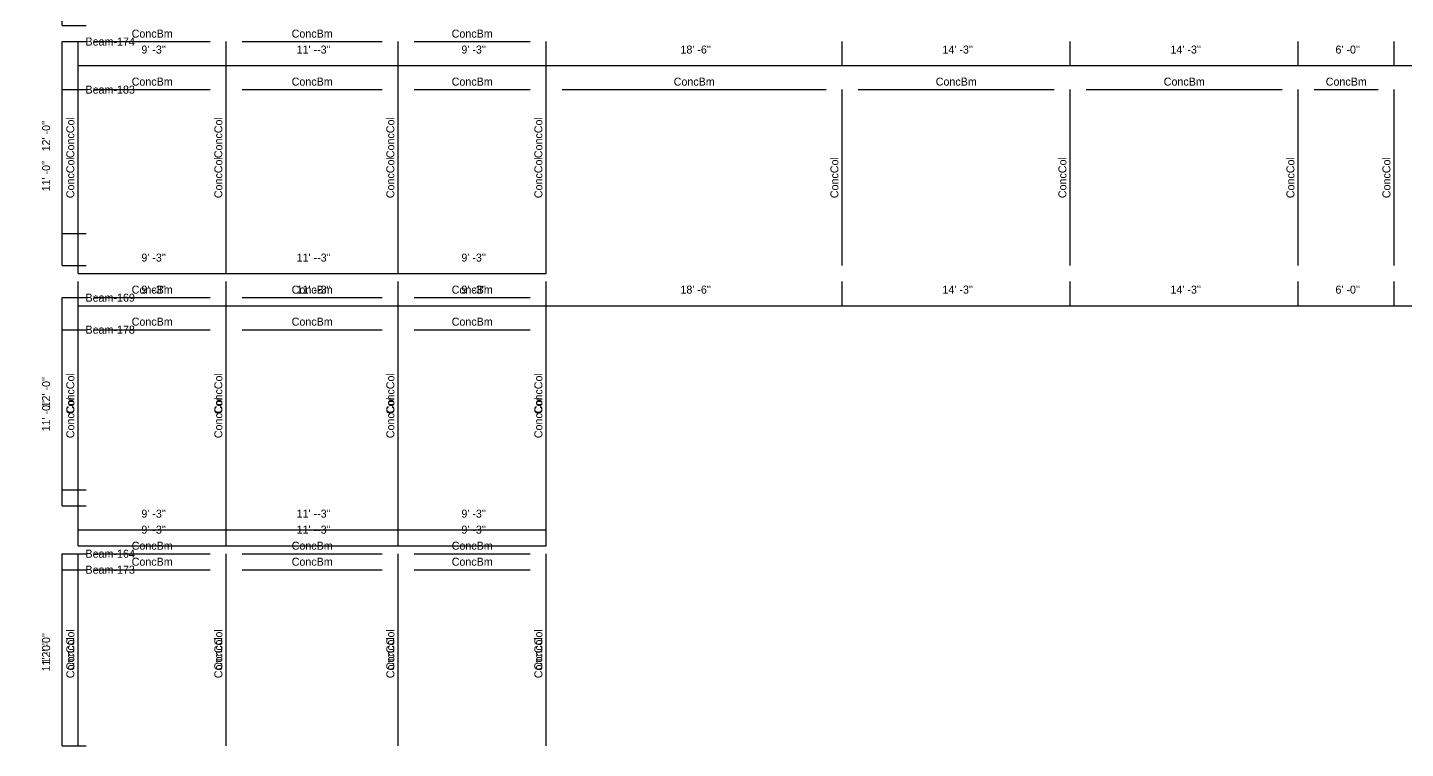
# Model space of a CAD drawing. Extents: x -38 to 2998, y -195 to 11529.
# Drawn here: x -38 to 995, y 5806 to 6347 of the extents above; entities that cross this region are included whole.
import ezdxf
from ezdxf.enums import TextEntityAlignment as Align

# ---------------------------------------------------------------- set-up
doc = ezdxf.new("R2010")
doc.units = 0
doc.header["$MEASUREMENT"] = 0
doc.layers.get('0').update_dxf_attribs({"linetype": 'CONTINUOUS'})
for name, color, linetype in [('CENTERLINES', 7, 'CONTINUOUS'), ('DIMENSIONS', 4, 'CONTINUOUS'), ('TEXT', 5, 'CONTINUOUS')]:
    doc.layers.add(name, color=color, linetype=linetype)
doc.dimstyles.get("Standard").update_dxf_attribs({"dimtxt": 0.18, "dimasz": 0.18, "dimexe": 0.18, "dimexo": 0.0625, "dimgap": 0.09, "dimtad": 0, "dimtih": 1, "dimtoh": 1, "dimdec": 4, "dimzin": 0, "dimtxsty": 'STANDARD', "dimcen": 0.09, "dimazin": 3, "dimtfac": 1, "dimtdec": 4, "dimtofl": 0, "dimtmove": 0, "dimatfit": 3, "dimtolj": 1, "dimtzin": 0})

# ---------------------------------------------------------------- blocks, each defined once
blk = doc.blocks.new('*D1323')
at = {"color": 1, "linetype": 'BYBLOCK'}
for points in [[(-8.3, 5948.3), (-7.2, 5947.2), (-16.8, 5956.8), (-15.7, 5955.7)], [(-8.3, 5804.3), (-7.2, 5803.2), (-16.8, 5812.8), (-15.7, 5811.7)]]:
    blk.add_solid(points, dxfattribs=at)
at = {"layer": 'DIMENSIONS', "color": 9, "linetype": 'BYBLOCK'}
for p, q in [((-12, 5952), (6, 5952)), ((-12, 5808), (6, 5808))]:
    blk.add_line(p, q, dxfattribs=at)
at = {"layer": 'DIMENSIONS', "color": 0, "linetype": 'BYBLOCK'}
blk.add_line((-12, 5808), (-12, 5952), dxfattribs=at)
at = {"layer": 'DIMENSIONS', "color": 0, "linetype": 'BYBLOCK', "insert": (-24, 5880), "char_height": 6, "attachment_point": 5, "rotation": 90}
blk.add_mtext("\\A1; 12' -0''", dxfattribs=at)
blk = doc.blocks.new('*D1324')
at = {"color": 1, "linetype": 'BYBLOCK'}
for points in [[(4.8, 5974.8), (3.7, 5973.7), (-3.7, 5966.3), (-4.8, 5965.2)], [(115.8, 5974.8), (114.7, 5973.7), (107.3, 5966.3), (106.2, 5965.2)]]:
    blk.add_solid(points, dxfattribs=at)
at = {"layer": 'DIMENSIONS', "color": 9, "linetype": 'BYBLOCK'}
for p, q in [((0, 5970), (0, 5988)), ((111, 5970), (111, 5988))]:
    blk.add_line(p, q, dxfattribs=at)
at = {"layer": 'DIMENSIONS', "color": 0, "linetype": 'BYBLOCK'}
blk.add_line((0, 5970), (111, 5970), dxfattribs=at)
at = {"layer": 'DIMENSIONS', "color": 0, "linetype": 'BYBLOCK', "insert": (55.5, 5982), "char_height": 6, "attachment_point": 5}
blk.add_mtext("\\A1; 9' -3''", dxfattribs=at)
blk = doc.blocks.new('*D1325')
at = {"color": 1, "linetype": 'BYBLOCK'}
for points in [[(115.8, 5974.8), (114.7, 5973.7), (107.3, 5966.3), (106.2, 5965.2)], [(244.8, 5974.8), (243.7, 5973.7), (236.3, 5966.3), (235.2, 5965.2)]]:
    blk.add_solid(points, dxfattribs=at)
at = {"layer": 'DIMENSIONS', "color": 9, "linetype": 'BYBLOCK'}
for p, q in [((111, 5970), (111, 5988)), ((240, 5970), (240, 5988))]:
    blk.add_line(p, q, dxfattribs=at)
at = {"layer": 'DIMENSIONS', "color": 0, "linetype": 'BYBLOCK'}
blk.add_line((111, 5970), (240, 5970), dxfattribs=at)
at = {"layer": 'DIMENSIONS', "color": 0, "linetype": 'BYBLOCK', "insert": (175.5, 5982), "char_height": 6, "attachment_point": 5}
blk.add_mtext("\\A1; 11' --3''", dxfattribs=at)
blk = doc.blocks.new('*D1326')
at = {"color": 1, "linetype": 'BYBLOCK'}
for points in [[(244.8, 5974.8), (243.7, 5973.7), (236.3, 5966.3), (235.2, 5965.2)], [(355.8, 5974.8), (354.7, 5973.7), (347.3, 5966.3), (346.2, 5965.2)]]:
    blk.add_solid(points, dxfattribs=at)
at = {"layer": 'DIMENSIONS', "color": 9, "linetype": 'BYBLOCK'}
for p, q in [((240, 5970), (240, 5988)), ((351, 5970), (351, 5988))]:
    blk.add_line(p, q, dxfattribs=at)
at = {"layer": 'DIMENSIONS', "color": 0, "linetype": 'BYBLOCK'}
blk.add_line((240, 5970), (351, 5970), dxfattribs=at)
at = {"layer": 'DIMENSIONS', "color": 0, "linetype": 'BYBLOCK', "insert": (295.5, 5982), "char_height": 6, "attachment_point": 5}
blk.add_mtext("\\A1; 9' -3''", dxfattribs=at)
blk = doc.blocks.new('*D1327')
at = {"color": 1, "linetype": 'BYBLOCK'}
for points in [[(-8.3, 6140.3), (-7.2, 6139.2), (-16.8, 6148.8), (-15.7, 6147.7)], [(-8.3, 5996.3), (-7.2, 5995.2), (-16.8, 6004.8), (-15.7, 6003.7)]]:
    blk.add_solid(points, dxfattribs=at)
at = {"layer": 'DIMENSIONS', "color": 9, "linetype": 'BYBLOCK'}
for p, q in [((-12, 6144), (6, 6144)), ((-12, 6000), (6, 6000))]:
    blk.add_line(p, q, dxfattribs=at)
at = {"layer": 'DIMENSIONS', "color": 0, "linetype": 'BYBLOCK'}
blk.add_line((-12, 6000), (-12, 6144), dxfattribs=at)
at = {"layer": 'DIMENSIONS', "color": 0, "linetype": 'BYBLOCK', "insert": (-24, 6072), "char_height": 6, "attachment_point": 5, "rotation": 90}
blk.add_mtext("\\A1; 12' -0''", dxfattribs=at)
blk = doc.blocks.new('*D1328')
at = {"color": 1, "linetype": 'BYBLOCK'}
for points in [[(4.8, 6166.8), (3.7, 6165.7), (-3.7, 6158.3), (-4.8, 6157.2)], [(115.8, 6166.8), (114.7, 6165.7), (107.3, 6158.3), (106.2, 6157.2)]]:
    blk.add_solid(points, dxfattribs=at)
at = {"layer": 'DIMENSIONS', "color": 9, "linetype": 'BYBLOCK'}
for p, q in [((0, 6162), (0, 6180)), ((111, 6162), (111, 6180))]:
    blk.add_line(p, q, dxfattribs=at)
at = {"layer": 'DIMENSIONS', "color": 0, "linetype": 'BYBLOCK'}
blk.add_line((0, 6162), (111, 6162), dxfattribs=at)
at = {"layer": 'DIMENSIONS', "color": 0, "linetype": 'BYBLOCK', "insert": (55.5, 6174), "char_height": 6, "attachment_point": 5}
blk.add_mtext("\\A1; 9' -3''", dxfattribs=at)
blk = doc.blocks.new('*D1329')
at = {"color": 1, "linetype": 'BYBLOCK'}
for points in [[(115.8, 6166.8), (114.7, 6165.7), (107.3, 6158.3), (106.2, 6157.2)], [(244.8, 6166.8), (243.7, 6165.7), (236.3, 6158.3), (235.2, 6157.2)]]:
    blk.add_solid(points, dxfattribs=at)
at = {"layer": 'DIMENSIONS', "color": 9, "linetype": 'BYBLOCK'}
for p, q in [((111, 6162), (111, 6180)), ((240, 6162), (240, 6180))]:
    blk.add_line(p, q, dxfattribs=at)
at = {"layer": 'DIMENSIONS', "color": 0, "linetype": 'BYBLOCK'}
blk.add_line((111, 6162), (240, 6162), dxfattribs=at)
at = {"layer": 'DIMENSIONS', "color": 0, "linetype": 'BYBLOCK', "insert": (175.5, 6174), "char_height": 6, "attachment_point": 5}
blk.add_mtext("\\A1; 11' --3''", dxfattribs=at)
blk = doc.blocks.new('*D1330')
at = {"color": 1, "linetype": 'BYBLOCK'}
for points in [[(244.8, 6166.8), (243.7, 6165.7), (236.3, 6158.3), (235.2, 6157.2)], [(355.8, 6166.8), (354.7, 6165.7), (347.3, 6158.3), (346.2, 6157.2)]]:
    blk.add_solid(points, dxfattribs=at)
at = {"layer": 'DIMENSIONS', "color": 9, "linetype": 'BYBLOCK'}
for p, q in [((240, 6162), (240, 6180)), ((351, 6162), (351, 6180))]:
    blk.add_line(p, q, dxfattribs=at)
at = {"layer": 'DIMENSIONS', "color": 0, "linetype": 'BYBLOCK'}
blk.add_line((240, 6162), (351, 6162), dxfattribs=at)
at = {"layer": 'DIMENSIONS', "color": 0, "linetype": 'BYBLOCK', "insert": (295.5, 6174), "char_height": 6, "attachment_point": 5}
blk.add_mtext("\\A1; 9' -3''", dxfattribs=at)
blk = doc.blocks.new('*D1331')
at = {"color": 1, "linetype": 'BYBLOCK'}
for points in [[(-8.3, 6332.3), (-7.2, 6331.2), (-16.8, 6340.8), (-15.7, 6339.7)], [(-8.3, 6188.3), (-7.2, 6187.2), (-16.8, 6196.8), (-15.7, 6195.7)]]:
    blk.add_solid(points, dxfattribs=at)
at = {"layer": 'DIMENSIONS', "color": 9, "linetype": 'BYBLOCK'}
for p, q in [((-12, 6336), (6, 6336)), ((-12, 6192), (6, 6192))]:
    blk.add_line(p, q, dxfattribs=at)
at = {"layer": 'DIMENSIONS', "color": 0, "linetype": 'BYBLOCK'}
blk.add_line((-12, 6192), (-12, 6336), dxfattribs=at)
at = {"layer": 'DIMENSIONS', "color": 0, "linetype": 'BYBLOCK', "insert": (-24, 6264), "char_height": 6, "attachment_point": 5, "rotation": 90}
blk.add_mtext("\\A1; 12' -0''", dxfattribs=at)
blk = doc.blocks.new('*D1332')
at = {"color": 1, "linetype": 'BYBLOCK'}
for points in [[(4.8, 6358.8), (3.7, 6357.7), (-3.7, 6350.3), (-4.8, 6349.2)], [(115.8, 6358.8), (114.7, 6357.7), (107.3, 6350.3), (106.2, 6349.2)]]:
    blk.add_solid(points, dxfattribs=at)
at = {"layer": 'DIMENSIONS', "color": 9, "linetype": 'BYBLOCK'}
for p, q in [((0, 6354), (0, 6372)), ((111, 6354), (111, 6372))]:
    blk.add_line(p, q, dxfattribs=at)
at = {"layer": 'DIMENSIONS', "color": 0, "linetype": 'BYBLOCK'}
blk.add_line((0, 6354), (111, 6354), dxfattribs=at)
at = {"layer": 'DIMENSIONS', "color": 0, "linetype": 'BYBLOCK', "insert": (55.5, 6366), "char_height": 6, "attachment_point": 5}
blk.add_mtext("\\A1; 9' -3''", dxfattribs=at)
blk = doc.blocks.new('*D1333')
at = {"color": 1, "linetype": 'BYBLOCK'}
for points in [[(115.8, 6358.8), (114.7, 6357.7), (107.3, 6350.3), (106.2, 6349.2)], [(244.8, 6358.8), (243.7, 6357.7), (236.3, 6350.3), (235.2, 6349.2)]]:
    blk.add_solid(points, dxfattribs=at)
at = {"layer": 'DIMENSIONS', "color": 9, "linetype": 'BYBLOCK'}
for p, q in [((111, 6354), (111, 6372)), ((240, 6354), (240, 6372))]:
    blk.add_line(p, q, dxfattribs=at)
at = {"layer": 'DIMENSIONS', "color": 0, "linetype": 'BYBLOCK'}
blk.add_line((111, 6354), (240, 6354), dxfattribs=at)
at = {"layer": 'DIMENSIONS', "color": 0, "linetype": 'BYBLOCK', "insert": (175.5, 6366), "char_height": 6, "attachment_point": 5}
blk.add_mtext("\\A1; 11' --3''", dxfattribs=at)
blk = doc.blocks.new('*D1334')
at = {"color": 1, "linetype": 'BYBLOCK'}
for points in [[(244.8, 6358.8), (243.7, 6357.7), (236.3, 6350.3), (235.2, 6349.2)], [(355.8, 6358.8), (354.7, 6357.7), (347.3, 6350.3), (346.2, 6349.2)]]:
    blk.add_solid(points, dxfattribs=at)
at = {"layer": 'DIMENSIONS', "color": 9, "linetype": 'BYBLOCK'}
for p, q in [((240, 6354), (240, 6372)), ((351, 6354), (351, 6372))]:
    blk.add_line(p, q, dxfattribs=at)
at = {"layer": 'DIMENSIONS', "color": 0, "linetype": 'BYBLOCK'}
blk.add_line((240, 6354), (351, 6354), dxfattribs=at)
at = {"layer": 'DIMENSIONS', "color": 0, "linetype": 'BYBLOCK', "insert": (295.5, 6366), "char_height": 6, "attachment_point": 5}
blk.add_mtext("\\A1; 9' -3''", dxfattribs=at)
blk = doc.blocks.new('*D1801')
at = {"color": 1, "linetype": 'BYBLOCK'}
for points in [[(-8.3, 5936.3), (-7.2, 5935.2), (-16.8, 5944.8), (-15.7, 5943.7)], [(-8.3, 5804.3), (-7.2, 5803.2), (-16.8, 5812.8), (-15.7, 5811.7)]]:
    blk.add_solid(points, dxfattribs=at)
at = {"layer": 'DIMENSIONS', "color": 9, "linetype": 'BYBLOCK'}
for p, q in [((-12, 5940), (6, 5940)), ((-12, 5808), (6, 5808))]:
    blk.add_line(p, q, dxfattribs=at)
at = {"layer": 'DIMENSIONS', "color": 0, "linetype": 'BYBLOCK'}
blk.add_line((-12, 5808), (-12, 5940), dxfattribs=at)
at = {"layer": 'DIMENSIONS', "color": 0, "linetype": 'BYBLOCK', "insert": (-24, 5874), "char_height": 6, "attachment_point": 5, "rotation": 90}
blk.add_mtext("\\A1; 11' -0''", dxfattribs=at)
blk = doc.blocks.new('*D1802')
at = {"color": 1, "linetype": 'BYBLOCK'}
for points in [[(4.8, 5962.8), (3.7, 5961.7), (-3.7, 5954.3), (-4.8, 5953.2)], [(115.8, 5962.8), (114.7, 5961.7), (107.3, 5954.3), (106.2, 5953.2)]]:
    blk.add_solid(points, dxfattribs=at)
at = {"layer": 'DIMENSIONS', "color": 9, "linetype": 'BYBLOCK'}
for p, q in [((0, 5958), (0, 5976)), ((111, 5958), (111, 5976))]:
    blk.add_line(p, q, dxfattribs=at)
at = {"layer": 'DIMENSIONS', "color": 0, "linetype": 'BYBLOCK'}
blk.add_line((0, 5958), (111, 5958), dxfattribs=at)
at = {"layer": 'DIMENSIONS', "color": 0, "linetype": 'BYBLOCK', "insert": (55.5, 5970), "char_height": 6, "attachment_point": 5}
blk.add_mtext("\\A1; 9' -3''", dxfattribs=at)
blk = doc.blocks.new('*D1803')
at = {"color": 1, "linetype": 'BYBLOCK'}
for points in [[(115.8, 5962.8), (114.7, 5961.7), (107.3, 5954.3), (106.2, 5953.2)], [(244.8, 5962.8), (243.7, 5961.7), (236.3, 5954.3), (235.2, 5953.2)]]:
    blk.add_solid(points, dxfattribs=at)
at = {"layer": 'DIMENSIONS', "color": 9, "linetype": 'BYBLOCK'}
for p, q in [((111, 5958), (111, 5976)), ((240, 5958), (240, 5976))]:
    blk.add_line(p, q, dxfattribs=at)
at = {"layer": 'DIMENSIONS', "color": 0, "linetype": 'BYBLOCK'}
blk.add_line((111, 5958), (240, 5958), dxfattribs=at)
at = {"layer": 'DIMENSIONS', "color": 0, "linetype": 'BYBLOCK', "insert": (175.5, 5970), "char_height": 6, "attachment_point": 5}
blk.add_mtext("\\A1; 11' --3''", dxfattribs=at)
blk = doc.blocks.new('*D1804')
at = {"color": 1, "linetype": 'BYBLOCK'}
for points in [[(244.8, 5962.8), (243.7, 5961.7), (236.3, 5954.3), (235.2, 5953.2)], [(355.8, 5962.8), (354.7, 5961.7), (347.3, 5954.3), (346.2, 5953.2)]]:
    blk.add_solid(points, dxfattribs=at)
at = {"layer": 'DIMENSIONS', "color": 9, "linetype": 'BYBLOCK'}
for p, q in [((240, 5958), (240, 5976)), ((351, 5958), (351, 5976))]:
    blk.add_line(p, q, dxfattribs=at)
at = {"layer": 'DIMENSIONS', "color": 0, "linetype": 'BYBLOCK'}
blk.add_line((240, 5958), (351, 5958), dxfattribs=at)
at = {"layer": 'DIMENSIONS', "color": 0, "linetype": 'BYBLOCK', "insert": (295.5, 5970), "char_height": 6, "attachment_point": 5}
blk.add_mtext("\\A1; 9' -3''", dxfattribs=at)
blk = doc.blocks.new('*D1805')
at = {"color": 1, "linetype": 'BYBLOCK'}
for points in [[(-8.3, 6116.3), (-7.2, 6115.2), (-16.8, 6124.8), (-15.7, 6123.7)], [(-8.3, 5984.3), (-7.2, 5983.2), (-16.8, 5992.8), (-15.7, 5991.7)]]:
    blk.add_solid(points, dxfattribs=at)
at = {"layer": 'DIMENSIONS', "color": 9, "linetype": 'BYBLOCK'}
for p, q in [((-12, 6120), (6, 6120)), ((-12, 5988), (6, 5988))]:
    blk.add_line(p, q, dxfattribs=at)
at = {"layer": 'DIMENSIONS', "color": 0, "linetype": 'BYBLOCK'}
blk.add_line((-12, 5988), (-12, 6120), dxfattribs=at)
at = {"layer": 'DIMENSIONS', "color": 0, "linetype": 'BYBLOCK', "insert": (-24, 6054), "char_height": 6, "attachment_point": 5, "rotation": 90}
blk.add_mtext("\\A1; 11' -0''", dxfattribs=at)
blk = doc.blocks.new('*D1806')
at = {"color": 1, "linetype": 'BYBLOCK'}
for points in [[(4.8, 6142.8), (3.7, 6141.7), (-3.7, 6134.3), (-4.8, 6133.2)], [(115.8, 6142.8), (114.7, 6141.7), (107.3, 6134.3), (106.2, 6133.2)]]:
    blk.add_solid(points, dxfattribs=at)
at = {"layer": 'DIMENSIONS', "color": 9, "linetype": 'BYBLOCK'}
for p, q in [((0, 6138), (0, 6156)), ((111, 6138), (111, 6156))]:
    blk.add_line(p, q, dxfattribs=at)
at = {"layer": 'DIMENSIONS', "color": 0, "linetype": 'BYBLOCK'}
blk.add_line((0, 6138), (111, 6138), dxfattribs=at)
at = {"layer": 'DIMENSIONS', "color": 0, "linetype": 'BYBLOCK', "insert": (55.5, 6150), "char_height": 6, "attachment_point": 5}
blk.add_mtext("\\A1; 9' -3''", dxfattribs=at)
blk = doc.blocks.new('*D1807')
at = {"color": 1, "linetype": 'BYBLOCK'}
for points in [[(115.8, 6142.8), (114.7, 6141.7), (107.3, 6134.3), (106.2, 6133.2)], [(244.8, 6142.8), (243.7, 6141.7), (236.3, 6134.3), (235.2, 6133.2)]]:
    blk.add_solid(points, dxfattribs=at)
at = {"layer": 'DIMENSIONS', "color": 9, "linetype": 'BYBLOCK'}
for p, q in [((111, 6138), (111, 6156)), ((240, 6138), (240, 6156))]:
    blk.add_line(p, q, dxfattribs=at)
at = {"layer": 'DIMENSIONS', "color": 0, "linetype": 'BYBLOCK'}
blk.add_line((111, 6138), (240, 6138), dxfattribs=at)
at = {"layer": 'DIMENSIONS', "color": 0, "linetype": 'BYBLOCK', "insert": (175.5, 6150), "char_height": 6, "attachment_point": 5}
blk.add_mtext("\\A1; 11' --3''", dxfattribs=at)
blk = doc.blocks.new('*D1808')
at = {"color": 1, "linetype": 'BYBLOCK'}
for points in [[(244.8, 6142.8), (243.7, 6141.7), (236.3, 6134.3), (235.2, 6133.2)], [(355.8, 6142.8), (354.7, 6141.7), (347.3, 6134.3), (346.2, 6133.2)]]:
    blk.add_solid(points, dxfattribs=at)
at = {"layer": 'DIMENSIONS', "color": 9, "linetype": 'BYBLOCK'}
for p, q in [((240, 6138), (240, 6156)), ((351, 6138), (351, 6156))]:
    blk.add_line(p, q, dxfattribs=at)
at = {"layer": 'DIMENSIONS', "color": 0, "linetype": 'BYBLOCK'}
blk.add_line((240, 6138), (351, 6138), dxfattribs=at)
at = {"layer": 'DIMENSIONS', "color": 0, "linetype": 'BYBLOCK', "insert": (295.5, 6150), "char_height": 6, "attachment_point": 5}
blk.add_mtext("\\A1; 9' -3''", dxfattribs=at)
blk = doc.blocks.new('*D1809')
at = {"color": 1, "linetype": 'BYBLOCK'}
for points in [[(355.8, 6142.8), (354.7, 6141.7), (347.3, 6134.3), (346.2, 6133.2)], [(577.8, 6142.8), (576.7, 6141.7), (569.3, 6134.3), (568.2, 6133.2)]]:
    blk.add_solid(points, dxfattribs=at)
at = {"layer": 'DIMENSIONS', "color": 9, "linetype": 'BYBLOCK'}
for p, q in [((351, 6138), (351, 6156)), ((573, 6138), (573, 6156))]:
    blk.add_line(p, q, dxfattribs=at)
at = {"layer": 'DIMENSIONS', "color": 0, "linetype": 'BYBLOCK'}
blk.add_line((351, 6138), (573, 6138), dxfattribs=at)
at = {"layer": 'DIMENSIONS', "color": 0, "linetype": 'BYBLOCK', "insert": (462, 6150), "char_height": 6, "attachment_point": 5}
blk.add_mtext("\\A1; 18' -6''", dxfattribs=at)
blk = doc.blocks.new('*D1810')
at = {"color": 1, "linetype": 'BYBLOCK'}
for points in [[(577.8, 6142.8), (576.7, 6141.7), (569.3, 6134.3), (568.2, 6133.2)], [(748.8, 6142.8), (747.7, 6141.7), (740.3, 6134.3), (739.2, 6133.2)]]:
    blk.add_solid(points, dxfattribs=at)
at = {"layer": 'DIMENSIONS', "color": 9, "linetype": 'BYBLOCK'}
for p, q in [((573, 6138), (573, 6156)), ((744, 6138), (744, 6156))]:
    blk.add_line(p, q, dxfattribs=at)
at = {"layer": 'DIMENSIONS', "color": 0, "linetype": 'BYBLOCK'}
blk.add_line((573, 6138), (744, 6138), dxfattribs=at)
at = {"layer": 'DIMENSIONS', "color": 0, "linetype": 'BYBLOCK', "insert": (658.5, 6150), "char_height": 6, "attachment_point": 5}
blk.add_mtext("\\A1; 14' -3''", dxfattribs=at)
blk = doc.blocks.new('*D1811')
at = {"color": 1, "linetype": 'BYBLOCK'}
for points in [[(748.8, 6142.8), (747.7, 6141.7), (740.3, 6134.3), (739.2, 6133.2)], [(919.8, 6142.8), (918.7, 6141.7), (911.3, 6134.3), (910.2, 6133.2)]]:
    blk.add_solid(points, dxfattribs=at)
at = {"layer": 'DIMENSIONS', "color": 9, "linetype": 'BYBLOCK'}
for p, q in [((744, 6138), (744, 6156)), ((915, 6138), (915, 6156))]:
    blk.add_line(p, q, dxfattribs=at)
at = {"layer": 'DIMENSIONS', "color": 0, "linetype": 'BYBLOCK'}
blk.add_line((744, 6138), (915, 6138), dxfattribs=at)
at = {"layer": 'DIMENSIONS', "color": 0, "linetype": 'BYBLOCK', "insert": (829.5, 6150), "char_height": 6, "attachment_point": 5}
blk.add_mtext("\\A1; 14' -3''", dxfattribs=at)
blk = doc.blocks.new('*D1812')
at = {"color": 1, "linetype": 'BYBLOCK'}
for points in [[(919.8, 6142.8), (918.7, 6141.7), (911.3, 6134.3), (910.2, 6133.2)], [(991.8, 6142.8), (990.7, 6141.7), (983.3, 6134.3), (982.2, 6133.2)]]:
    blk.add_solid(points, dxfattribs=at)
at = {"layer": 'DIMENSIONS', "color": 9, "linetype": 'BYBLOCK'}
for p, q in [((915, 6138), (915, 6156)), ((987, 6138), (987, 6156))]:
    blk.add_line(p, q, dxfattribs=at)
at = {"layer": 'DIMENSIONS', "color": 0, "linetype": 'BYBLOCK'}
blk.add_line((915, 6138), (987, 6138), dxfattribs=at)
at = {"layer": 'DIMENSIONS', "color": 0, "linetype": 'BYBLOCK', "insert": (951, 6150), "char_height": 6, "attachment_point": 5}
blk.add_mtext("\\A1; 6' -0''", dxfattribs=at)
blk = doc.blocks.new('*D1813')
at = {"color": 1, "linetype": 'BYBLOCK'}
for points in [[(991.8, 6142.8), (990.7, 6141.7), (983.3, 6134.3), (982.2, 6133.2)], [(1102.8, 6142.8), (1101.7, 6141.7), (1094.3, 6134.3), (1093.2, 6133.2)]]:
    blk.add_solid(points, dxfattribs=at)
at = {"layer": 'DIMENSIONS', "color": 9, "linetype": 'BYBLOCK'}
for p, q in [((987, 6138), (987, 6156)), ((1098, 6138), (1098, 6156))]:
    blk.add_line(p, q, dxfattribs=at)
at = {"layer": 'DIMENSIONS', "color": 0, "linetype": 'BYBLOCK'}
blk.add_line((987, 6138), (1098, 6138), dxfattribs=at)
at = {"layer": 'DIMENSIONS', "color": 0, "linetype": 'BYBLOCK', "insert": (1042.5, 6150), "char_height": 6, "attachment_point": 5}
blk.add_mtext("\\A1; 9' -3''", dxfattribs=at)
blk = doc.blocks.new('*D1821')
at = {"color": 1, "linetype": 'BYBLOCK'}
for points in [[(-8.3, 6296.3), (-7.2, 6295.2), (-16.8, 6304.8), (-15.7, 6303.7)], [(-8.3, 6164.3), (-7.2, 6163.2), (-16.8, 6172.8), (-15.7, 6171.7)]]:
    blk.add_solid(points, dxfattribs=at)
at = {"layer": 'DIMENSIONS', "color": 9, "linetype": 'BYBLOCK'}
for p, q in [((-12, 6300), (6, 6300)), ((-12, 6168), (6, 6168))]:
    blk.add_line(p, q, dxfattribs=at)
at = {"layer": 'DIMENSIONS', "color": 0, "linetype": 'BYBLOCK'}
blk.add_line((-12, 6168), (-12, 6300), dxfattribs=at)
at = {"layer": 'DIMENSIONS', "color": 0, "linetype": 'BYBLOCK', "insert": (-24, 6234), "char_height": 6, "attachment_point": 5, "rotation": 90}
blk.add_mtext("\\A1; 11' -0''", dxfattribs=at)
blk = doc.blocks.new('*D1822')
at = {"color": 1, "linetype": 'BYBLOCK'}
for points in [[(4.8, 6322.8), (3.7, 6321.7), (-3.7, 6314.3), (-4.8, 6313.2)], [(115.8, 6322.8), (114.7, 6321.7), (107.3, 6314.3), (106.2, 6313.2)]]:
    blk.add_solid(points, dxfattribs=at)
at = {"layer": 'DIMENSIONS', "color": 9, "linetype": 'BYBLOCK'}
for p, q in [((0, 6318), (0, 6336)), ((111, 6318), (111, 6336))]:
    blk.add_line(p, q, dxfattribs=at)
at = {"layer": 'DIMENSIONS', "color": 0, "linetype": 'BYBLOCK'}
blk.add_line((0, 6318), (111, 6318), dxfattribs=at)
at = {"layer": 'DIMENSIONS', "color": 0, "linetype": 'BYBLOCK', "insert": (55.5, 6330), "char_height": 6, "attachment_point": 5}
blk.add_mtext("\\A1; 9' -3''", dxfattribs=at)
blk = doc.blocks.new('*D1823')
at = {"color": 1, "linetype": 'BYBLOCK'}
for points in [[(115.8, 6322.8), (114.7, 6321.7), (107.3, 6314.3), (106.2, 6313.2)], [(244.8, 6322.8), (243.7, 6321.7), (236.3, 6314.3), (235.2, 6313.2)]]:
    blk.add_solid(points, dxfattribs=at)
at = {"layer": 'DIMENSIONS', "color": 9, "linetype": 'BYBLOCK'}
for p, q in [((111, 6318), (111, 6336)), ((240, 6318), (240, 6336))]:
    blk.add_line(p, q, dxfattribs=at)
at = {"layer": 'DIMENSIONS', "color": 0, "linetype": 'BYBLOCK'}
blk.add_line((111, 6318), (240, 6318), dxfattribs=at)
at = {"layer": 'DIMENSIONS', "color": 0, "linetype": 'BYBLOCK', "insert": (175.5, 6330), "char_height": 6, "attachment_point": 5}
blk.add_mtext("\\A1; 11' --3''", dxfattribs=at)
blk = doc.blocks.new('*D1824')
at = {"color": 1, "linetype": 'BYBLOCK'}
for points in [[(244.8, 6322.8), (243.7, 6321.7), (236.3, 6314.3), (235.2, 6313.2)], [(355.8, 6322.8), (354.7, 6321.7), (347.3, 6314.3), (346.2, 6313.2)]]:
    blk.add_solid(points, dxfattribs=at)
at = {"layer": 'DIMENSIONS', "color": 9, "linetype": 'BYBLOCK'}
for p, q in [((240, 6318), (240, 6336)), ((351, 6318), (351, 6336))]:
    blk.add_line(p, q, dxfattribs=at)
at = {"layer": 'DIMENSIONS', "color": 0, "linetype": 'BYBLOCK'}
blk.add_line((240, 6318), (351, 6318), dxfattribs=at)
at = {"layer": 'DIMENSIONS', "color": 0, "linetype": 'BYBLOCK', "insert": (295.5, 6330), "char_height": 6, "attachment_point": 5}
blk.add_mtext("\\A1; 9' -3''", dxfattribs=at)
blk = doc.blocks.new('*D1825')
at = {"color": 1, "linetype": 'BYBLOCK'}
for points in [[(355.8, 6322.8), (354.7, 6321.7), (347.3, 6314.3), (346.2, 6313.2)], [(577.8, 6322.8), (576.7, 6321.7), (569.3, 6314.3), (568.2, 6313.2)]]:
    blk.add_solid(points, dxfattribs=at)
at = {"layer": 'DIMENSIONS', "color": 9, "linetype": 'BYBLOCK'}
for p, q in [((351, 6318), (351, 6336)), ((573, 6318), (573, 6336))]:
    blk.add_line(p, q, dxfattribs=at)
at = {"layer": 'DIMENSIONS', "color": 0, "linetype": 'BYBLOCK'}
blk.add_line((351, 6318), (573, 6318), dxfattribs=at)
at = {"layer": 'DIMENSIONS', "color": 0, "linetype": 'BYBLOCK', "insert": (462, 6330), "char_height": 6, "attachment_point": 5}
blk.add_mtext("\\A1; 18' -6''", dxfattribs=at)
blk = doc.blocks.new('*D1826')
at = {"color": 1, "linetype": 'BYBLOCK'}
for points in [[(577.8, 6322.8), (576.7, 6321.7), (569.3, 6314.3), (568.2, 6313.2)], [(748.8, 6322.8), (747.7, 6321.7), (740.3, 6314.3), (739.2, 6313.2)]]:
    blk.add_solid(points, dxfattribs=at)
at = {"layer": 'DIMENSIONS', "color": 9, "linetype": 'BYBLOCK'}
for p, q in [((573, 6318), (573, 6336)), ((744, 6318), (744, 6336))]:
    blk.add_line(p, q, dxfattribs=at)
at = {"layer": 'DIMENSIONS', "color": 0, "linetype": 'BYBLOCK'}
blk.add_line((573, 6318), (744, 6318), dxfattribs=at)
at = {"layer": 'DIMENSIONS', "color": 0, "linetype": 'BYBLOCK', "insert": (658.5, 6330), "char_height": 6, "attachment_point": 5}
blk.add_mtext("\\A1; 14' -3''", dxfattribs=at)
blk = doc.blocks.new('*D1827')
at = {"color": 1, "linetype": 'BYBLOCK'}
for points in [[(748.8, 6322.8), (747.7, 6321.7), (740.3, 6314.3), (739.2, 6313.2)], [(919.8, 6322.8), (918.7, 6321.7), (911.3, 6314.3), (910.2, 6313.2)]]:
    blk.add_solid(points, dxfattribs=at)
at = {"layer": 'DIMENSIONS', "color": 9, "linetype": 'BYBLOCK'}
for p, q in [((744, 6318), (744, 6336)), ((915, 6318), (915, 6336))]:
    blk.add_line(p, q, dxfattribs=at)
at = {"layer": 'DIMENSIONS', "color": 0, "linetype": 'BYBLOCK'}
blk.add_line((744, 6318), (915, 6318), dxfattribs=at)
at = {"layer": 'DIMENSIONS', "color": 0, "linetype": 'BYBLOCK', "insert": (829.5, 6330), "char_height": 6, "attachment_point": 5}
blk.add_mtext("\\A1; 14' -3''", dxfattribs=at)
blk = doc.blocks.new('*D1828')
at = {"color": 1, "linetype": 'BYBLOCK'}
for points in [[(919.8, 6322.8), (918.7, 6321.7), (911.3, 6314.3), (910.2, 6313.2)], [(991.8, 6322.8), (990.7, 6321.7), (983.3, 6314.3), (982.2, 6313.2)]]:
    blk.add_solid(points, dxfattribs=at)
at = {"layer": 'DIMENSIONS', "color": 9, "linetype": 'BYBLOCK'}
for p, q in [((915, 6318), (915, 6336)), ((987, 6318), (987, 6336))]:
    blk.add_line(p, q, dxfattribs=at)
at = {"layer": 'DIMENSIONS', "color": 0, "linetype": 'BYBLOCK'}
blk.add_line((915, 6318), (987, 6318), dxfattribs=at)
at = {"layer": 'DIMENSIONS', "color": 0, "linetype": 'BYBLOCK', "insert": (951, 6330), "char_height": 6, "attachment_point": 5}
blk.add_mtext("\\A1; 6' -0''", dxfattribs=at)
blk = doc.blocks.new('*D1829')
at = {"color": 1, "linetype": 'BYBLOCK'}
for points in [[(991.8, 6322.8), (990.7, 6321.7), (983.3, 6314.3), (982.2, 6313.2)], [(1102.8, 6322.8), (1101.7, 6321.7), (1094.3, 6314.3), (1093.2, 6313.2)]]:
    blk.add_solid(points, dxfattribs=at)
at = {"layer": 'DIMENSIONS', "color": 9, "linetype": 'BYBLOCK'}
for p, q in [((987, 6318), (987, 6336)), ((1098, 6318), (1098, 6336))]:
    blk.add_line(p, q, dxfattribs=at)
at = {"layer": 'DIMENSIONS', "color": 0, "linetype": 'BYBLOCK'}
blk.add_line((987, 6318), (1098, 6318), dxfattribs=at)
at = {"layer": 'DIMENSIONS', "color": 0, "linetype": 'BYBLOCK', "insert": (1042.5, 6330), "char_height": 6, "attachment_point": 5}
blk.add_mtext("\\A1; 9' -3''", dxfattribs=at)
blk = doc.blocks.new('*D1837')
at = {"color": 1, "linetype": 'BYBLOCK'}
for points in [[(-8.3, 6476.3), (-7.2, 6475.2), (-16.8, 6484.8), (-15.7, 6483.7)], [(-8.3, 6344.3), (-7.2, 6343.2), (-16.8, 6352.8), (-15.7, 6351.7)]]:
    blk.add_solid(points, dxfattribs=at)
at = {"layer": 'DIMENSIONS', "color": 9, "linetype": 'BYBLOCK'}
for p, q in [((-12, 6480), (6, 6480)), ((-12, 6348), (6, 6348))]:
    blk.add_line(p, q, dxfattribs=at)
at = {"layer": 'DIMENSIONS', "color": 0, "linetype": 'BYBLOCK'}
blk.add_line((-12, 6348), (-12, 6480), dxfattribs=at)
at = {"layer": 'DIMENSIONS', "color": 0, "linetype": 'BYBLOCK', "insert": (-24, 6414), "char_height": 6, "attachment_point": 5, "rotation": 90}
blk.add_mtext("\\A1; 11' -0''", dxfattribs=at)

msp = doc.modelspace()

# ---------------------------------------------------------------- linework, layer by layer
at = {"layer": 'CENTERLINES', "color": 0, "linetype": 'CONTINUOUS'}
for p, q in [((0, 6192), (0, 6336)), ((12, 6336), (99, 6336)), ((111, 6192), (111, 6336)), ((123, 6336), (228, 6336)), ((240, 6192), (240, 6336)), ((252, 6336), (339, 6336)), ((351, 6192), (351, 6336)), ((0, 6168), (0, 6300)), ((12, 6300), (99, 6300)), ((111, 6168), (111, 6300)), ((123, 6300), (228, 6300)), ((240, 6168), (240, 6300)), ((252, 6300), (339, 6300)), ((351, 6168), (351, 6300)), ((363, 6300), (561, 6300)), ((573, 6168), (573, 6300)), ((585, 6300), (732, 6300)), ((744, 6168), (744, 6300)), ((756, 6300), (903, 6300)), ((915, 6168), (915, 6300)), ((927, 6300), (975, 6300)), ((987, 6168), (987, 6300)), ((0, 6000), (0, 6144)), ((12, 6144), (99, 6144)), ((111, 6000), (111, 6144)), ((123, 6144), (228, 6144)), ((240, 6000), (240, 6144)), ((252, 6144), (339, 6144)), ((351, 6000), (351, 6144)), ((0, 5988), (0, 6120)), ((12, 6120), (99, 6120)), ((111, 5988), (111, 6120)), ((123, 6120), (228, 6120)), ((240, 5988), (240, 6120)), ((252, 6120), (339, 6120)), ((351, 5988), (351, 6120)), ((0, 5808), (0, 5952)), ((12, 5952), (99, 5952)), ((111, 5808), (111, 5952)), ((123, 5952), (228, 5952)), ((240, 5808), (240, 5952)), ((252, 5952), (339, 5952)), ((351, 5808), (351, 5952)), ((0, 5808), (0, 5940)), ((12, 5940), (99, 5940)), ((111, 5808), (111, 5940)), ((123, 5940), (228, 5940)), ((240, 5808), (240, 5940)), ((252, 5940), (339, 5940)), ((351, 5808), (351, 5940))]:
    msp.add_line(p, q, dxfattribs=at)

# ---------------------------------------------------------------- texts
at = {"layer": 'TEXT', "color": 0}
for s, p in [('ConcBm', (55.5, 6342)), ('ConcBm', (175.5, 6342)), ('ConcBm', (295.5, 6342)), ('Beam-174', (24, 6336)), ('ConcBm', (55.5, 6306)), ('ConcBm', (175.5, 6306)), ('ConcBm', (295.5, 6306)), ('ConcBm', (462, 6306)), ('ConcBm', (658.5, 6306)), ('ConcBm', (829.5, 6306)), ('ConcBm', (951, 6306)), ('Beam-183', (24, 6300)), ('ConcBm', (55.5, 6150)), ('ConcBm', (175.5, 6150)), ('ConcBm', (295.5, 6150)), ('Beam-169', (24, 6144)), ('ConcBm', (55.5, 6126)), ('ConcBm', (175.5, 6126)), ('ConcBm', (295.5, 6126)), ('Beam-178', (24, 6120)), ('Beam-164', (24, 5952)), ('ConcBm', (55.5, 5958)), ('ConcBm', (175.5, 5958)), ('ConcBm', (295.5, 5958)), ('Beam-173', (24, 5940)), ('ConcBm', (55.5, 5946)), ('ConcBm', (175.5, 5946)), ('ConcBm', (295.5, 5946))]:
    msp.add_text(s, height=6, dxfattribs=at).set_placement(p, align=Align.MIDDLE)
for p in [(-6, 6264), (105, 6264), (234, 6264), (345, 6264), (-6, 6234), (105, 6234), (234, 6234), (345, 6234), (567, 6234), (738, 6234), (909, 6234), (981, 6234), (-6, 6072), (105, 6072), (234, 6072), (345, 6072), (-6, 6054), (105, 6054), (234, 6054), (345, 6054), (-6, 5880), (105, 5880), (234, 5880), (345, 5880), (-6, 5874), (105, 5874), (234, 5874), (345, 5874)]:
    msp.add_text('ConcCol', height=6, rotation=90, dxfattribs=at).set_placement(p, align=Align.MIDDLE)

# ---------------------------------------------------------------- dimensions: what is measured, and where the dimension line sits
at = {"layer": 'DIMENSIONS'}
for base, p1, p2, picture, middle in [((-12, 6480), (-24, 6348), (-24, 6480), '*D1837', (-24, 6414)), ((111, 6354), (0, 6342), (111, 6342), '*D1332', (55.5, 6342)), ((240, 6354), (111, 6342), (240, 6342), '*D1333', (175.5, 6342)), ((351, 6354), (240, 6342), (351, 6342), '*D1334', (295.5, 6342)), ((-12, 6336), (-24, 6192), (-24, 6336), '*D1331', (-24, 6264)), ((111, 6318), (0, 6306), (111, 6306), '*D1822', (55.5, 6306)), ((240, 6318), (111, 6306), (240, 6306), '*D1823', (175.5, 6306)), ((351, 6318), (240, 6306), (351, 6306), '*D1824', (295.5, 6306)), ((573, 6318), (351, 6306), (573, 6306), '*D1825', (462, 6306)), ((744, 6318), (573, 6306), (744, 6306), '*D1826', (658.5, 6306)), ((915, 6318), (744, 6306), (915, 6306), '*D1827', (829.5, 6306)), ((987, 6318), (915, 6306), (987, 6306), '*D1828', (951, 6306)), ((1098, 6318), (987, 6306), (1098, 6306), '*D1829', (1042.5, 6306)), ((-12, 6300), (-24, 6168), (-24, 6300), '*D1821', (-24, 6234)), ((111, 6162), (0, 6150), (111, 6150), '*D1328', (55.5, 6150)), ((240, 6162), (111, 6150), (240, 6150), '*D1329', (175.5, 6150)), ((351, 6162), (240, 6150), (351, 6150), '*D1330', (295.5, 6150)), ((111, 6138), (0, 6126), (111, 6126), '*D1806', (55.5, 6126)), ((240, 6138), (111, 6126), (240, 6126), '*D1807', (175.5, 6126)), ((351, 6138), (240, 6126), (351, 6126), '*D1808', (295.5, 6126)), ((573, 6138), (351, 6126), (573, 6126), '*D1809', (462, 6126)), ((744, 6138), (573, 6126), (744, 6126), '*D1810', (658.5, 6126)), ((915, 6138), (744, 6126), (915, 6126), '*D1811', (829.5, 6126)), ((987, 6138), (915, 6126), (987, 6126), '*D1812', (951, 6126)), ((1098, 6138), (987, 6126), (1098, 6126), '*D1813', (1042.5, 6126)), ((-12, 6144), (-24, 6000), (-24, 6144), '*D1327', (-24, 6072)), ((-12, 6120), (-24, 5988), (-24, 6120), '*D1805', (-24, 6054)), ((111, 5970), (0, 5958), (111, 5958), '*D1324', (55.5, 5958)), ((240, 5970), (111, 5958), (240, 5958), '*D1325', (175.5, 5958)), ((351, 5970), (240, 5958), (351, 5958), '*D1326', (295.5, 5958)), ((111, 5958), (0, 5946), (111, 5946), '*D1802', (55.5, 5946)), ((240, 5958), (111, 5946), (240, 5946), '*D1803', (175.5, 5946)), ((351, 5958), (240, 5946), (351, 5946), '*D1804', (295.5, 5946)), ((-12, 5952), (-24, 5808), (-24, 5952), '*D1323', (-24, 5880)), ((-12, 5940), (-24, 5808), (-24, 5940), '*D1801', (-24, 5874))]:
    dim = msp.add_linear_dim(base=base, p1=p1, p2=p2, dimstyle='STANDARD', dxfattribs=at)
    dim.commit()
    dim.dimension.update_dxf_attribs({"geometry": picture, "text_midpoint": middle})

doc.saveas('drawing.dxf')
